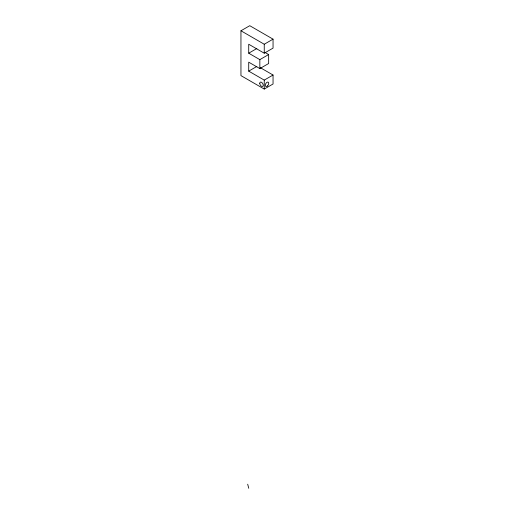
<?xml version="1.0" encoding="UTF-8"?>
<svg xmlns="http://www.w3.org/2000/svg" width="514" height="514" viewBox="0 0 514 514"><rect width="100%" height="100%" fill="white"/><g stroke="black" fill="none" stroke-linecap="round" stroke-linejoin="round"><path stroke-width="0.77" d="M240.95 30.782L249.753 25.7L273.05 39.154L273.05 48.117L264.247 53.199L248.718 44.236L248.718 53.199L259.846 59.63L268.649 54.548L268.649 63.518L259.846 68.593L248.718 62.168L248.718 71.138L264.247 80.107L273.05 75.025L273.05 83.994L264.247 89.07L240.95 75.622L240.95 30.782L264.247 44.236L273.05 39.154M248.718 53.199L256.839 48.509M248.718 71.138L256.839 66.447M264.723 52.28L268.649 54.548M260.219 67.617L273.05 75.025M247.69 484.207L248.757 488.3M264.247 44.236L264.247 53.199M264.247 80.107L264.247 89.07M259.846 59.63L259.846 68.593M259.776 83.3A2.441 1.407 60 0 0 262.365 86.525A2.441 1.407 60 0 0 262.365 83.069A2.441 1.407 60 0 0 259.776 83.3M267.46 85.96A2.441 1.407 -60 0 0 268.231 82.176A2.441 1.407 -60 0 0 265.346 84.739A2.441 1.407 -60 0 0 267.46 85.96"/></g></svg>
